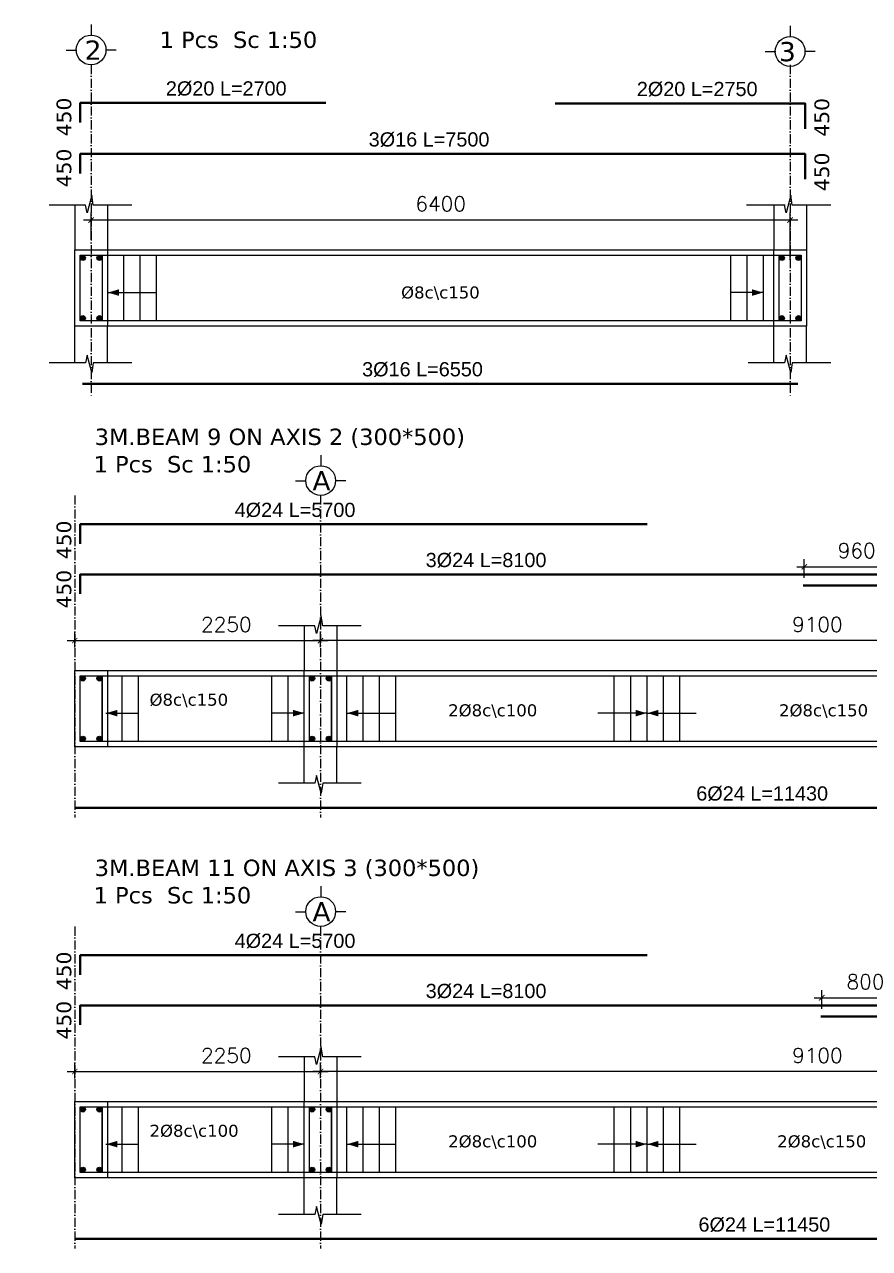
# Model space of a CAD drawing. Header units: inches. Extents: x -26151 to 62940, y -10194 to 246332.
# Drawn here: x 10185 to 10959, y 118024 to 119145 of the extents above; entities that cross this region are included whole.
import ezdxf

# ---------------------------------------------------------------- set-up
doc = ezdxf.new("R2010")
doc.units = ezdxf.units.IN
doc.header["$LTSCALE"] = 0.7
doc.header["$MEASUREMENT"] = 0
doc.linetypes.add('ACAD_ISO10W100', pattern=[18, 12, -3, 0, -3])
doc.layers.get('0').update_dxf_attribs({"lineweight": 13})
doc.layers.get('Defpoints').update_dxf_attribs({"lineweight": 5})
for name, color, linetype, lineweight in [('axis', 254, 'ACAD_ISO10W100', 9), ('BEAM FRAME', 5, 'Continuous', 18), ('COLUMN', 4, 'Continuous', 20), ('elevline', 30, 'Continuous', 20), ('FRAME 070', 5, 'Continuous', 60), ('hatch', 9, 'Continuous', 9), ('renforcment', 141, 'Continuous', 40), ('tex', 3, 'Continuous', 25), ('TEXT', 3, 'Continuous', 25), ('top rein. extension', 50, 'Continuous', 20), ('top renforcment', 7, 'Continuous', 40)]:
    doc.layers.add(name, color=color, linetype=linetype, lineweight=lineweight)
doc.styles.add('100', font='romans.shx', dxfattribs={"height": 13.5})
doc.styles.add('romanc', font='verdana.ttf', dxfattribs={"height": 250})
doc.styles.get("Standard").update_dxf_attribs({"font": 'arial.ttf', "height": 13})
doc.dimstyles.new('100', dxfattribs={"dimtxt": 13.5, "dimasz": 5, "dimexe": 7, "dimexo": 7, "dimgap": 8, "dimtad": 1, "dimdec": 0, "dimlfac": 10, "dimzin": 4, "dimdsep": 46, "dimtxsty": '100', "dimblk": 'ARCHTICK', "dimcen": 0.09, "dimdle": 7, "dimclrd": 1, "dimclre": 8, "dimclrt": 2, "dimadec": 0, "dimazin": 1, "dimtfac": 1, "dimtdec": 0, "dimtix": 1, "dimtofl": 0, "dimtmove": 0, "dimatfit": 3, "dimldrblk": 'ARCHTICK', "dimfxl": 0, "dimtolj": 1, "dimtzin": 0, "dimlwd": -1, "dimlwe": -1, "dimarcsym": 0})
doc.dimstyles.get("Standard").update_dxf_attribs({"dimtxt": 13, "dimasz": 5, "dimexe": 0.18, "dimexo": 0.0625, "dimgap": 6, "dimtad": 1, "dimdec": 0, "dimlfac": 10, "dimzin": 0, "dimdsep": 46, "dimtxsty": 'Standard', "dimblk": 'ARCHTICK', "dimcen": 0.09, "dimse1": 1, "dimse2": 1, "dimclrd": 1, "dimclre": 7, "dimclrt": 3, "dimadec": 0, "dimazin": 0, "dimtfac": 1, "dimtdec": 0, "dimtix": 1, "dimtofl": 0, "dimtmove": 0, "dimatfit": 3, "dimldrblk": 'ARCHTICK', "dimfxl": 0, "dimtolj": 1, "dimtzin": 0, "dimarcsym": 0})

# ---------------------------------------------------------------- blocks, each defined once
blk = doc.blocks.new('_ArchTick')
at = {"color": 0, "linetype": 'ByBlock', "lineweight": 0, "const_width": 0.15}
blk.add_lwpolyline([(-0.5, -0.5), (0.5, 0.5)], dxfattribs=at)
blk = doc.blocks.new('*D978')
at = {"color": 1, "transparency": 16777216}
blk.add_line((10893.1, 118966.1), (10239.1, 118966.1), dxfattribs=at)
at = {"color": 8, "transparency": 16777216}
for p, q in [((10246.1, 118947.9), (10246.1, 118973.1)), ((10886.1, 118929.6), (10886.1, 118973.1))]:
    blk.add_line(p, q, dxfattribs=at)
at = {"layer": 'Defpoints', "color": 0, "transparency": 16777216}
for p in [(10246.1, 118966.1), (10246.1, 118940.9), (10886.1, 118922.6)]:
    blk.add_point(p, dxfattribs=at)
at = {"color": 1, "transparency": 16777216, "xscale": 5, "yscale": 5, "zscale": 5, "rotation": 180}
blk.add_blockref('_ArchTick', (10246.1, 118966.1), dxfattribs=at)
at = {"color": 1, "transparency": 16777216, "xscale": 5, "yscale": 5, "zscale": 5}
blk.add_blockref('_ArchTick', (10886.1, 118966.1), dxfattribs=at)
at = {"color": 2, "transparency": 16777216, "insert": (10566.1, 118980.9), "char_height": 13.5, "attachment_point": 5, "style": '100'}
blk.add_mtext('\\A1;6400', dxfattribs=at)
blk = doc.blocks.new('*D979')
at = {"layer": 'Defpoints', "color": 0, "transparency": 16777216}
for p in [(10238.1, 118816.2, -37318.8), (10238.1, 118816.2), (10893.1, 118816.2, -13870.6)]:
    blk.add_point(p, dxfattribs=at)
at = {"layer": 'TEXT', "color": 3, "transparency": 16777216, "insert": (10549.5, 118829.2), "char_height": 13, "attachment_point": 5}
blk.add_mtext('\\A1;3%%C16 L=6550', dxfattribs=at)
blk = doc.blocks.new('*D980')
at = {"layer": 'Defpoints', "color": 0, "transparency": 16777216}
for p in [(10192.7, 119026.7, -440.4), (10942.7, 119026.7, 46.4), (10942.7, 119026.7)]:
    blk.add_point(p, dxfattribs=at)
at = {"layer": 'TEXT', "color": 3, "transparency": 16777216, "insert": (10555.5, 119039.7), "char_height": 13, "attachment_point": 5}
blk.add_mtext('\\A1;3%%C16 L=7500', dxfattribs=at)
blk = doc.blocks.new('*D981')
at = {"layer": 'Defpoints', "color": 0, "transparency": 16777216}
for p in [(10671.1, 119072.9, 136.2), (10946.1, 119072.9, 46.4), (10946.1, 119072.9)]:
    blk.add_point(p, dxfattribs=at)
at = {"layer": 'TEXT', "color": 3, "transparency": 16777216, "insert": (10801, 119085.9), "char_height": 13, "attachment_point": 5}
blk.add_mtext('\\A1;2%%C20 L=2750', dxfattribs=at)
blk = doc.blocks.new('*D982')
at = {"layer": 'Defpoints', "color": 0, "transparency": 16777216}
for p in [(10191.1, 119073.4, -440.4), (10461.1, 119073.4, -290.9), (10461.1, 119073.4)]:
    blk.add_point(p, dxfattribs=at)
at = {"layer": 'TEXT', "color": 3, "transparency": 16777216, "insert": (10369.8, 119086.4), "char_height": 13, "attachment_point": 5}
blk.add_mtext('\\A1;2%%C20 L=2700', dxfattribs=at)
blk = doc.blocks.new('*D988')
at = {"layer": 'Defpoints', "color": 0, "transparency": 16777216}
for p in [(10898.1, 118631.5, -167.8), (11987.4, 118631.5, -218.4), (11987.4, 118631.5)]:
    blk.add_point(p, dxfattribs=at)
at = {"layer": 'TEXT', "color": 3, "transparency": 16777216, "insert": (11600.8, 118644.5), "char_height": 13, "attachment_point": 5}
blk.add_mtext('\\A1;3%%C24 L=10893', dxfattribs=at)
blk = doc.blocks.new('*D989')
at = {"color": 8, "transparency": 16777216}
for p, q in [((10456.1, 118574.9), (10456.1, 118587.9)), ((11366.1, 118574.4), (11366.1, 118587.9))]:
    blk.add_line(p, q, dxfattribs=at)
at = {"color": 1, "transparency": 16777216}
blk.add_line((11373.1, 118580.9), (10449.1, 118580.9), dxfattribs=at)
at = {"layer": 'Defpoints', "color": 0, "transparency": 16777216}
for p in [(10456.1, 118580.9), (10456.1, 118567.9), (11366.1, 118567.4)]:
    blk.add_point(p, dxfattribs=at)
at = {"color": 1, "transparency": 16777216, "xscale": 5, "yscale": 5, "zscale": 5, "rotation": 180}
blk.add_blockref('_ArchTick', (10456.1, 118580.9), dxfattribs=at)
at = {"color": 1, "transparency": 16777216, "xscale": 5, "yscale": 5, "zscale": 5}
blk.add_blockref('_ArchTick', (11366.1, 118580.9), dxfattribs=at)
at = {"color": 2, "transparency": 16777216, "insert": (10911.1, 118595.7), "char_height": 13.5, "attachment_point": 5, "style": '100'}
blk.add_mtext('\\A1;9100', dxfattribs=at)
blk = doc.blocks.new('*D990')
at = {"layer": 'Defpoints', "color": 0, "transparency": 16777216}
for p in [(10185.1, 118641.5, -218.5), (10995.1, 118641.5, -157.8), (10995.1, 118641.5)]:
    blk.add_point(p, dxfattribs=at)
at = {"layer": 'TEXT', "color": 3, "transparency": 16777216, "insert": (10607.7, 118654.5), "char_height": 13, "attachment_point": 5}
blk.add_mtext('\\A1;3%%C24 L=8100', dxfattribs=at)
blk = doc.blocks.new('*D1024')
at = {"color": 8, "transparency": 16777216}
for p, q in [((10899.1, 118638.5), (10899.1, 118655.5)), ((10995.1, 118648.5), (10995.1, 118655.5))]:
    blk.add_line(p, q, dxfattribs=at)
at = {"color": 1, "transparency": 16777216}
blk.add_line((10892.1, 118648.5), (11002.1, 118648.5), dxfattribs=at)
at = {"layer": 'Defpoints', "color": 0, "transparency": 16777216}
for p in [(10995.1, 118648.5), (10995.1, 118641.5), (10899.1, 118631.5)]:
    blk.add_point(p, dxfattribs=at)
at = {"color": 1, "transparency": 16777216, "xscale": 5, "yscale": 5, "zscale": 5, "rotation": 180}
blk.add_blockref('_ArchTick', (10899.1, 118648.5), dxfattribs=at)
at = {"color": 1, "transparency": 16777216, "xscale": 5, "yscale": 5, "zscale": 5}
blk.add_blockref('_ArchTick', (10995.1, 118648.5), dxfattribs=at)
at = {"color": 2, "transparency": 16777216, "insert": (10947.1, 118663.3), "char_height": 13.5, "attachment_point": 5, "style": '100'}
blk.add_mtext('\\A1;960', dxfattribs=at)
blk = doc.blocks.new('*D993')
at = {"color": 8, "transparency": 16777216}
for p, q in [((10231.1, 118574.6), (10231.1, 118587.9)), ((10456.1, 118574.8), (10456.1, 118587.9))]:
    blk.add_line(p, q, dxfattribs=at)
at = {"color": 1, "transparency": 16777216}
blk.add_line((10224.1, 118580.9), (10463.1, 118580.9), dxfattribs=at)
at = {"layer": 'Defpoints', "color": 0, "transparency": 16777216}
for p in [(10456.1, 118580.9), (10231.1, 118567.6), (10456.1, 118567.8)]:
    blk.add_point(p, dxfattribs=at)
at = {"color": 1, "transparency": 16777216, "xscale": 5, "yscale": 5, "zscale": 5, "rotation": 180}
blk.add_blockref('_ArchTick', (10231.1, 118580.9), dxfattribs=at)
at = {"color": 1, "transparency": 16777216, "xscale": 5, "yscale": 5, "zscale": 5}
blk.add_blockref('_ArchTick', (10456.1, 118580.9), dxfattribs=at)
at = {"color": 2, "transparency": 16777216, "insert": (10369.9, 118595.7), "char_height": 13.5, "attachment_point": 5, "style": '100'}
blk.add_mtext('\\A1;2250', dxfattribs=at)
blk = doc.blocks.new('*D994')
at = {"layer": 'Defpoints', "color": 0, "transparency": 16777216}
for p in [(10231.1, 118427.7, -37100.9), (10231.1, 118427.7), (11374.1, 118427.7, -13652.7)]:
    blk.add_point(p, dxfattribs=at)
at = {"layer": 'TEXT', "color": 3, "transparency": 16777216, "insert": (10860.5, 118440.7), "char_height": 13, "attachment_point": 5}
blk.add_mtext('\\A1;6%%C24 L=11430', dxfattribs=at)
blk = doc.blocks.new('*D1001')
at = {"layer": 'Defpoints', "color": 0, "transparency": 16777216}
for p in [(10185.1, 118687.4, -218.5), (10755.1, 118687.4, -157.8), (10755.1, 118687.4)]:
    blk.add_point(p, dxfattribs=at)
at = {"layer": 'TEXT', "color": 3, "transparency": 16777216, "insert": (10432.8, 118700.4), "char_height": 13, "attachment_point": 5}
blk.add_mtext('\\A1;4%%C24 L=5700', dxfattribs=at)
blk = doc.blocks.new('*D1005')
at = {"layer": 'Defpoints', "color": 0, "transparency": 16777216}
for p in [(10914.1, 118236.8, -167.8), (11814.1, 118236.8, -221.1), (11814.1, 118236.8)]:
    blk.add_point(p, dxfattribs=at)
at = {"layer": 'TEXT', "color": 3, "transparency": 16777216, "insert": (11303.4, 118249.8), "char_height": 13, "attachment_point": 5}
blk.add_mtext('\\A1;3%%C24 L=9000', dxfattribs=at)
blk = doc.blocks.new('*D1006')
at = {"color": 8, "transparency": 16777216}
for p, q in [((10456.1, 118180.2), (10456.1, 118193.2)), ((11366.1, 118179.6), (11366.1, 118193.2))]:
    blk.add_line(p, q, dxfattribs=at)
at = {"color": 1, "transparency": 16777216}
blk.add_line((11373.1, 118186.2), (10449.1, 118186.2), dxfattribs=at)
at = {"layer": 'Defpoints', "color": 0, "transparency": 16777216}
for p in [(10456.1, 118186.2), (10456.1, 118173.2), (11366.1, 118172.6)]:
    blk.add_point(p, dxfattribs=at)
at = {"color": 1, "transparency": 16777216, "xscale": 5, "yscale": 5, "zscale": 5, "rotation": 180}
blk.add_blockref('_ArchTick', (10456.1, 118186.2), dxfattribs=at)
at = {"color": 1, "transparency": 16777216, "xscale": 5, "yscale": 5, "zscale": 5}
blk.add_blockref('_ArchTick', (11366.1, 118186.2), dxfattribs=at)
at = {"color": 2, "transparency": 16777216, "insert": (10911.1, 118200.9), "char_height": 13.5, "attachment_point": 5, "style": '100'}
blk.add_mtext('\\A1;9100', dxfattribs=at)
blk = doc.blocks.new('*D1007')
at = {"layer": 'Defpoints', "color": 0, "transparency": 16777216}
for p in [(10185.1, 118246.8, -218.5), (10995.1, 118246.8, -157.8), (10995.1, 118246.8)]:
    blk.add_point(p, dxfattribs=at)
at = {"layer": 'TEXT', "color": 3, "transparency": 16777216, "insert": (10607.7, 118259.8), "char_height": 13, "attachment_point": 5}
blk.add_mtext('\\A1;3%%C24 L=8100', dxfattribs=at)
blk = doc.blocks.new('*D1026')
at = {"color": 8, "transparency": 16777216}
for p, q in [((10915.1, 118243.8), (10915.1, 118260.8)), ((10995.1, 118253.8), (10995.1, 118260.8))]:
    blk.add_line(p, q, dxfattribs=at)
at = {"color": 1, "transparency": 16777216}
blk.add_line((10908.1, 118253.8), (11002.1, 118253.8), dxfattribs=at)
at = {"layer": 'Defpoints', "color": 0, "transparency": 16777216}
for p in [(10995.1, 118253.8), (10995.1, 118246.8), (10915.1, 118236.8)]:
    blk.add_point(p, dxfattribs=at)
at = {"color": 1, "transparency": 16777216, "xscale": 5, "yscale": 5, "zscale": 5, "rotation": 180}
blk.add_blockref('_ArchTick', (10915.1, 118253.8), dxfattribs=at)
at = {"color": 1, "transparency": 16777216, "xscale": 5, "yscale": 5, "zscale": 5}
blk.add_blockref('_ArchTick', (10995.1, 118253.8), dxfattribs=at)
at = {"color": 2, "transparency": 16777216, "insert": (10955.1, 118268.5), "char_height": 13.5, "attachment_point": 5, "style": '100'}
blk.add_mtext('\\A1;800', dxfattribs=at)
blk = doc.blocks.new('*D1010')
at = {"color": 8, "transparency": 16777216}
for p, q in [((10231.1, 118179.9), (10231.1, 118193.2)), ((10456.1, 118180.1), (10456.1, 118193.2))]:
    blk.add_line(p, q, dxfattribs=at)
at = {"color": 1, "transparency": 16777216}
blk.add_line((10224.1, 118186.2), (10463.1, 118186.2), dxfattribs=at)
at = {"layer": 'Defpoints', "color": 0, "transparency": 16777216}
for p in [(10456.1, 118186.2), (10231.1, 118172.9), (10456.1, 118173.1)]:
    blk.add_point(p, dxfattribs=at)
at = {"color": 1, "transparency": 16777216, "xscale": 5, "yscale": 5, "zscale": 5, "rotation": 180}
blk.add_blockref('_ArchTick', (10231.1, 118186.2), dxfattribs=at)
at = {"color": 1, "transparency": 16777216, "xscale": 5, "yscale": 5, "zscale": 5}
blk.add_blockref('_ArchTick', (10456.1, 118186.2), dxfattribs=at)
at = {"color": 2, "transparency": 16777216, "insert": (10369.9, 118200.9), "char_height": 13.5, "attachment_point": 5, "style": '100'}
blk.add_mtext('\\A1;2250', dxfattribs=at)
blk = doc.blocks.new('*D1011')
at = {"layer": 'Defpoints', "color": 0, "transparency": 16777216}
for p in [(10231.1, 118032.9, -37100.9), (10231.1, 118032.9), (11376.1, 118032.9, -13652.7)]:
    blk.add_point(p, dxfattribs=at)
at = {"layer": 'TEXT', "color": 3, "transparency": 16777216, "insert": (10862.5, 118045.9), "char_height": 13, "attachment_point": 5}
blk.add_mtext('\\A1;6%%C24 L=11450', dxfattribs=at)
blk = doc.blocks.new('*D1017')
at = {"layer": 'Defpoints', "color": 0, "transparency": 16777216}
for p in [(10185.1, 118292.7, -218.5), (10755.1, 118292.7, -157.8), (10755.1, 118292.7)]:
    blk.add_point(p, dxfattribs=at)
at = {"layer": 'TEXT', "color": 3, "transparency": 16777216, "insert": (10432.8, 118305.7), "char_height": 13, "attachment_point": 5}
blk.add_mtext('\\A1;4%%C24 L=5700', dxfattribs=at)

msp = doc.modelspace()

# ---------------------------------------------------------------- hatches: boundary and pattern name
at = {"layer": 'elevline'}
for points in [[(10240.84, 118931.45, 1), (10236.08, 118931.45, 1)], [(10251.32, 118931.45, -1), (10256.08, 118931.45, -1)], [(10880.84, 118931.45, 1), (10876.08, 118931.45, 1)], [(10891.32, 118931.45, -1), (10896.08, 118931.45, -1)], [(10240.84, 118876.21, -1), (10236.08, 118876.21, -1)], [(10251.32, 118876.21, 1), (10256.08, 118876.21, 1)], [(10880.84, 118876.21, -1), (10876.08, 118876.21, -1)], [(10891.32, 118876.21, 1), (10896.08, 118876.21, 1)], [(10240.84, 118546.27, 1), (10236.08, 118546.27, 1)], [(10251.32, 118546.27, -1), (10256.08, 118546.27, -1)], [(10450.83, 118546.27, 1), (10446.08, 118546.27, 1)], [(10461.32, 118546.27, -1), (10466.08, 118546.27, -1)], [(10240.84, 118491.02, -1), (10236.08, 118491.02, -1)], [(10251.32, 118491.02, 1), (10256.08, 118491.02, 1)], [(10450.83, 118491.02, -1), (10446.08, 118491.02, -1)], [(10461.32, 118491.02, 1), (10466.08, 118491.02, 1)], [(10240.84, 118151.51, 1), (10236.08, 118151.51, 1)], [(10251.32, 118151.51, -1), (10256.08, 118151.51, -1)], [(10450.83, 118151.51, 1), (10446.08, 118151.51, 1)], [(10461.32, 118151.51, -1), (10466.08, 118151.51, -1)], [(10240.84, 118096.27, -1), (10236.08, 118096.27, -1)], [(10251.32, 118096.27, 1), (10256.08, 118096.27, 1)], [(10450.83, 118096.27, -1), (10446.08, 118096.27, -1)], [(10461.32, 118096.27, 1), (10466.08, 118096.27, 1)]]:
    msp.add_hatch(color=256, dxfattribs=at).paths.add_polyline_path(points)

# ---------------------------------------------------------------- linework, layer by layer
at = {"layer": 'axis'}
for p, q in [((10246.08, 119108.23, 217.91), (10246.08, 118804.09, 217.91)), ((10886.08, 119108.23, 217.91), (10886.08, 118804.09, 217.91)), ((10231.08, 118713.84, 217.91), (10231.08, 118418.91, 217.91)), ((10456.08, 118713.84, 217.91), (10456.08, 118418.91, 217.91)), ((10231.08, 118319.08, 217.91), (10231.08, 118024.15, 217.91)), ((10456.08, 118319.08, 217.91), (10456.08, 118024.15, 217.91))]:
    msp.add_line(p, q, dxfattribs=at)
at = {"layer": 'BEAM FRAME', "elevation": 435.81}
for points in [[(10901.08, 118868.83), (10231.08, 118868.83), (10231.08, 118938.83), (10901.08, 118938.83)], [(11942.37, 118483.65), (10231.08, 118483.65), (10231.08, 118553.65), (11942.37, 118553.65)], [(13181.08, 118088.89), (10231.08, 118088.89), (10231.08, 118158.89), (13181.08, 118158.89)]]:
    msp.add_lwpolyline(points, close=True, dxfattribs=at)
at = {"layer": 'COLUMN', "lineweight": 20}
for p, q in [((10231.08, 118979.76, 435.81), (10231.08, 118938.83, 435.81)), ((10261.08, 118979.76, 435.81), (10261.08, 118938.83, 435.81)), ((10871.08, 118979.76, 435.81), (10871.08, 118938.83, 435.81)), ((10901.08, 118979.76, 435.81), (10901.08, 118938.83, 435.81)), ((10231.08, 118835.4, 435.81), (10231.08, 118868.83, 435.81)), ((10261.08, 118835.4, 435.81), (10261.08, 118868.83, 435.81)), ((10871.08, 118835.4, 435.81), (10871.08, 118868.83, 435.81)), ((10901.08, 118835.4, 435.81), (10901.08, 118868.83, 435.81)), ((10441.08, 118594.57, 435.81), (10441.08, 118553.65, 435.81)), ((10471.08, 118594.57, 435.81), (10471.08, 118553.65, 435.81)), ((10441.08, 118450.22, 435.81), (10441.08, 118483.65, 435.81)), ((10471.08, 118450.22, 435.81), (10471.08, 118483.65, 435.81)), ((10441.08, 118199.82, 435.81), (10441.08, 118158.89, 435.81)), ((10471.08, 118199.82, 435.81), (10471.08, 118158.89, 435.81)), ((10441.08, 118055.46, 435.81), (10441.08, 118088.89, 435.81)), ((10471.08, 118055.46, 435.81), (10471.08, 118088.89, 435.81))]:
    msp.add_line(p, q, dxfattribs=at)
at = {"layer": 'elevline'}
for p, q in [((10276.08, 118873.83, 217.91), (10276.08, 118933.83, 217.91)), ((10291.08, 118873.83, 217.91), (10291.08, 118933.83, 217.91)), ((10306.08, 118873.83, 217.91), (10306.08, 118933.83, 217.91)), ((10831.81, 118873.83, 217.91), (10831.81, 118933.83, 217.91)), ((10846.81, 118873.83, 217.91), (10846.81, 118933.83, 217.91)), ((10861.77, 118873.83, 217.91), (10861.77, 118933.83, 217.91)), ((10256.12, 118488.65, 217.91), (10256.12, 118548.65, 217.91)), ((10274.58, 118488.65, 217.91), (10274.58, 118548.65, 217.91)), ((10289.58, 118488.65, 217.91), (10289.58, 118548.65, 217.91)), ((10411.58, 118488.65, 217.91), (10411.58, 118548.65, 217.91)), ((10426.58, 118488.65, 217.91), (10426.58, 118548.65, 217.91)), ((10466.12, 118488.65, 217.91), (10466.12, 118548.65, 217.91)), ((10480.19, 118488.65, 217.91), (10480.19, 118548.65, 217.91)), ((10495.15, 118488.65, 217.91), (10495.15, 118548.65, 217.91)), ((10510.15, 118488.65, 217.91), (10510.15, 118548.65, 217.91)), ((10525.15, 118488.65, 217.91), (10525.15, 118548.65, 217.91)), ((10725.12, 118488.65, 217.91), (10725.12, 118548.65, 217.91)), ((10740.12, 118488.65, 217.91), (10740.12, 118548.65, 217.91)), ((10755.08, 118488.65, 217.91), (10755.08, 118548.65, 217.91)), ((10770.04, 118488.65, 217.91), (10770.04, 118548.65, 217.91)), ((10785.04, 118488.65, 217.91), (10785.04, 118548.65, 217.91)), ((10256.12, 118093.89, 217.91), (10256.12, 118153.89, 217.91)), ((10274.58, 118093.89, 217.91), (10274.58, 118153.89, 217.91)), ((10289.58, 118093.89, 217.91), (10289.58, 118153.89, 217.91)), ((10411.58, 118093.89, 217.91), (10411.58, 118153.89, 217.91)), ((10426.58, 118093.89, 217.91), (10426.58, 118153.89, 217.91)), ((10466.12, 118093.89, 217.91), (10466.12, 118153.89, 217.91)), ((10480.19, 118093.89, 217.91), (10480.19, 118153.89, 217.91)), ((10495.15, 118093.89, 217.91), (10495.15, 118153.89, 217.91)), ((10510.15, 118093.89, 217.91), (10510.15, 118153.89, 217.91)), ((10525.15, 118093.89, 217.91), (10525.15, 118153.89, 217.91)), ((10725.12, 118093.89, 217.91), (10725.12, 118153.89, 217.91)), ((10740.12, 118093.89, 217.91), (10740.12, 118153.89, 217.91)), ((10755.08, 118093.89, 217.91), (10755.08, 118153.89, 217.91)), ((10770.04, 118093.89, 217.91), (10770.04, 118153.89, 217.91)), ((10785.04, 118093.89, 217.91), (10785.04, 118153.89, 217.91))]:
    msp.add_line(p, q, dxfattribs=at)
for centre in [(10238.46, 118931.45, 217.91), (10253.7, 118931.45, 217.91), (10878.46, 118931.45, 217.91), (10893.7, 118931.45, 217.91), (10238.46, 118876.21, 217.91), (10253.7, 118876.21, 217.91), (10878.46, 118876.21, 217.91), (10893.7, 118876.21, 217.91), (10238.46, 118546.27, 217.91), (10253.7, 118546.27, 217.91), (10448.45, 118546.27, 217.91), (10463.7, 118546.27, 217.91), (10238.46, 118491.02, 217.91), (10253.7, 118491.02, 217.91), (10448.45, 118491.02, 217.91), (10463.7, 118491.02, 217.91), (10238.46, 118151.51, 217.91), (10253.7, 118151.51, 217.91), (10448.45, 118151.51, 217.91), (10463.7, 118151.51, 217.91), (10238.46, 118096.27, 217.91), (10253.7, 118096.27, 217.91), (10448.45, 118096.27, 217.91), (10463.7, 118096.27, 217.91)]:
    msp.add_circle(centre, 2.38, dxfattribs=at)
at = {"layer": 'FRAME 070', "lineweight": 20}
for p, q in [((10246.76, 118988.76, 435.81), (10242.58, 118972.68, 435.81)), ((10248.11, 118979.76, 435.81), (10246.76, 118988.76, 435.81)), ((10886.76, 118988.76, 435.81), (10882.58, 118972.68, 435.81)), ((10888.11, 118979.76, 435.81), (10886.76, 118988.76, 435.81)), ((10241.07, 118979.76, 435.81), (10207.68, 118979.76, 435.81)), ((10242.58, 118972.68, 435.81), (10241.07, 118979.76, 435.81)), ((10283.47, 118979.76, 435.81), (10248.11, 118979.76, 435.81)), ((10881.55, 118979.76, 435.81), (10846.19, 118979.76, 435.81)), ((10882.58, 118972.68, 435.81), (10881.07, 118979.76, 435.81)), ((10923.47, 118979.76, 435.81), (10888.11, 118979.76, 435.81)), ((10241.07, 118835.4, 435.81), (10207.68, 118835.4, 435.81)), ((10242.58, 118842.48, 435.81), (10241.07, 118835.4, 435.81)), ((10246.76, 118826.4, 435.81), (10242.58, 118842.48, 435.81)), ((10248.11, 118835.4, 435.81), (10246.76, 118826.4, 435.81)), ((10283.47, 118835.4, 435.81), (10248.11, 118835.4, 435.81)), ((10881.07, 118835.4, 435.81), (10847.68, 118835.4, 435.81)), ((10882.58, 118842.48, 435.81), (10881.07, 118835.4, 435.81)), ((10886.76, 118826.4, 435.81), (10882.58, 118842.48, 435.81)), ((10888.11, 118835.4, 435.81), (10886.76, 118826.4, 435.81)), ((10923.47, 118835.4, 435.81), (10888.11, 118835.4, 435.81)), ((10456.76, 118603.57, 435.81), (10452.58, 118587.5, 435.81)), ((10458.11, 118594.57, 435.81), (10456.76, 118603.57, 435.81)), ((10451.07, 118594.57, 435.81), (10417.68, 118594.57, 435.81)), ((10452.58, 118587.5, 435.81), (10451.07, 118594.57, 435.81)), ((10493.47, 118594.57, 435.81), (10458.11, 118594.57, 435.81)), ((10452.58, 118457.29, 435.81), (10451.07, 118450.22, 435.81)), ((10456.76, 118441.22, 435.81), (10452.58, 118457.29, 435.81)), ((10451.07, 118450.22, 435.81), (10417.68, 118450.22, 435.81)), ((10458.11, 118450.22, 435.81), (10456.76, 118441.22, 435.81)), ((10493.47, 118450.22, 435.81), (10458.11, 118450.22, 435.81)), ((10456.76, 118208.82, 435.81), (10452.58, 118192.74, 435.81)), ((10458.11, 118199.82, 435.81), (10456.76, 118208.82, 435.81)), ((10451.07, 118199.82, 435.81), (10417.68, 118199.82, 435.81)), ((10452.58, 118192.74, 435.81), (10451.07, 118199.82, 435.81)), ((10493.47, 118199.82, 435.81), (10458.11, 118199.82, 435.81)), ((10452.58, 118062.54, 435.81), (10451.07, 118055.46, 435.81)), ((10456.76, 118046.46, 435.81), (10452.58, 118062.54, 435.81)), ((10451.07, 118055.46, 435.81), (10417.68, 118055.46, 435.81)), ((10458.11, 118055.46, 435.81), (10456.76, 118046.46, 435.81)), ((10493.47, 118055.46, 435.81), (10458.11, 118055.46, 435.81))]:
    msp.add_line(p, q, dxfattribs=at)
at = {"layer": 'FRAME 070', "lineweight": 15, "elevation": 217.91}
for points in [[(10261.08, 118868.83), (10231.08, 118868.83), (10231.08, 118938.83), (10261.08, 118938.83)], [(10901.08, 118868.83), (10871.08, 118868.83), (10871.08, 118938.83), (10901.08, 118938.83)], [(10261.08, 118483.65), (10231.08, 118483.65), (10231.08, 118553.65), (10261.08, 118553.65)], [(10471.08, 118483.65), (10441.08, 118483.65), (10441.08, 118553.65), (10471.08, 118553.65)], [(10261.08, 118088.89), (10231.08, 118088.89), (10231.08, 118158.89), (10261.08, 118158.89)], [(10471.08, 118088.89), (10441.08, 118088.89), (10441.08, 118158.89), (10471.08, 118158.89)]]:
    msp.add_lwpolyline(points, close=True, dxfattribs=at)
at = {"layer": 'hatch'}
for p, q in [((10246.08, 119145.2, 217.91), (10246.08, 119135.47, 217.91)), ((10886.08, 119143.84, 217.91), (10886.08, 119134.11, 217.91)), ((10223.15, 119121.72, 217.91), (10232.89, 119121.72, 217.91)), ((10269, 119121.72, 217.91), (10259.27, 119121.72, 217.91)), ((10863.15, 119120.36, 217.91), (10872.89, 119120.36, 217.91)), ((10909, 119120.36, 217.91), (10899.27, 119120.36, 217.91)), ((10456.28, 118750.81, 217.91), (10456.28, 118741.08, 217.91)), ((10433.35, 118727.33, 217.91), (10443.09, 118727.33, 217.91)), ((10479.2, 118727.33, 217.91), (10469.46, 118727.33, 217.91)), ((10456.28, 118356.05, 217.91), (10456.28, 118346.32, 217.91)), ((10433.35, 118332.58, 217.91), (10443.09, 118332.58, 217.91)), ((10479.2, 118332.58, 217.91), (10469.46, 118332.58, 217.91))]:
    msp.add_line(p, q, dxfattribs=at)
for centre in [(10246.08, 119121.85, 217.91), (10886.08, 119120.49, 217.91), (10456.28, 118727.46, 217.91), (10456.28, 118332.7, 217.91)]:
    msp.add_circle(centre, 13.62, dxfattribs=at)
at = {"layer": 'renforcment', "lineweight": -2, "elevation": 435.81}
for points in [[(10896.08, 118873.83), (10236.08, 118873.83), (10236.08, 118933.83), (10896.08, 118933.83)], [(11937.37, 118488.65), (10236.08, 118488.65), (10236.08, 118548.65), (11937.37, 118548.65)], [(13176.08, 118093.89), (10236.08, 118093.89), (10236.08, 118153.89), (13176.08, 118153.89)]]:
    msp.add_lwpolyline(points, close=True, dxfattribs=at)
at = {"layer": 'top rein. extension'}
for p, q in [((10261.12, 118899.67, 217.91), (10306.08, 118899.67, 217.91)), ((10861.77, 118899.67, 217.91), (10831.81, 118899.67, 217.91)), ((10259.62, 118514.48, 217.91), (10289.58, 118514.48, 217.91)), ((10441.54, 118514.48, 217.91), (10411.58, 118514.48, 217.91)), ((10480.19, 118514.48, 217.91), (10525.15, 118514.48, 217.91)), ((10755.08, 118514.48, 217.91), (10710.12, 118514.48, 217.91)), ((10755.08, 118514.48, 217.91), (10800.04, 118514.48, 217.91)), ((10259.62, 118119.73, 217.91), (10289.58, 118119.73, 217.91)), ((10441.54, 118119.73, 217.91), (10411.58, 118119.73, 217.91)), ((10480.19, 118119.73, 217.91), (10525.15, 118119.73, 217.91)), ((10755.08, 118119.73, 217.91), (10710.12, 118119.73, 217.91)), ((10755.08, 118119.73, 217.91), (10800.04, 118119.73, 217.91))]:
    msp.add_line(p, q, dxfattribs=at)
for points in [[(10271.59, 118902.67, 217.91), (10261.47, 118899.67, 217.91), (10271.59, 118896.67, 217.91)], [(10851.29, 118902.67, 217.91), (10861.42, 118899.67, 217.91), (10851.29, 118896.67, 217.91)], [(10270.09, 118517.48, 217.91), (10259.97, 118514.48, 217.91), (10270.09, 118511.48, 217.91)], [(10431.07, 118517.48, 217.91), (10441.19, 118514.48, 217.91), (10431.07, 118511.48, 217.91)], [(10490.66, 118517.48, 217.91), (10480.54, 118514.48, 217.91), (10490.66, 118511.48, 217.91)], [(10744.6, 118517.48, 217.91), (10754.73, 118514.48, 217.91), (10744.6, 118511.48, 217.91)], [(10765.55, 118517.48, 217.91), (10755.42, 118514.48, 217.91), (10765.55, 118511.48, 217.91)], [(10270.09, 118122.73, 217.91), (10259.97, 118119.73, 217.91), (10270.09, 118116.73, 217.91)], [(10431.07, 118122.73, 217.91), (10441.19, 118119.73, 217.91), (10431.07, 118116.73, 217.91)], [(10490.66, 118122.73, 217.91), (10480.54, 118119.73, 217.91), (10490.66, 118116.73, 217.91)], [(10744.6, 118122.73, 217.91), (10754.73, 118119.73, 217.91), (10744.6, 118116.73, 217.91)], [(10765.55, 118122.73, 217.91), (10755.42, 118119.73, 217.91), (10765.55, 118116.73, 217.91)]]:
    msp.add_solid(points, dxfattribs=at)
at = {"layer": 'top renforcment'}
for p, q in [((10238.08, 118816.18), (10893.08, 118816.18)), ((10231.08, 118427.65, 217.91), (11374.08, 118427.65, 217.91)), ((10231.08, 118032.9, 217.91), (11376.08, 118032.9, 217.91))]:
    msp.add_line(p, q, dxfattribs=at)
at = {"layer": 'top renforcment', "elevation": 217.91}
for points in [[(10461.08, 119073.44), (10236.08, 119073.44), (10236.08, 119055.55)], [(10899.78, 119049.65), (10899.78, 119072.93), (10671.08, 119072.93)], [(10899.78, 119003.43), (10899.78, 119026.71), (10236.08, 119026.71), (10236.08, 119008.82)], [(10755.08, 118687.44), (10236.08, 118687.44), (10236.08, 118669.55)], [(10995.1, 118641.52), (10236.08, 118641.52), (10236.08, 118623.63)], [(11937.37, 118611.25), (11937.37, 118631.52), (10898.1, 118631.52)], [(10755.08, 118292.68), (10236.08, 118292.68), (10236.08, 118274.79)], [(10995.1, 118246.76), (10236.08, 118246.76), (10236.08, 118228.87)], [(11814.12, 118236.76), (10914.1, 118236.76)]]:
    msp.add_lwpolyline(points, dxfattribs=at)
at = {"layer": 'top renforcment', "lineweight": 15, "elevation": 217.91}
for points in [[(10256.08, 118873.83), (10236.08, 118873.83), (10236.08, 118933.83), (10256.08, 118933.83)], [(10896.08, 118873.83), (10876.08, 118873.83), (10876.08, 118933.83), (10896.08, 118933.83)], [(10256.08, 118488.65), (10236.08, 118488.65), (10236.08, 118548.65), (10256.08, 118548.65)], [(10466.08, 118488.65), (10446.08, 118488.65), (10446.08, 118548.65), (10466.08, 118548.65)], [(10256.08, 118093.89), (10236.08, 118093.89), (10236.08, 118153.89), (10256.08, 118153.89)], [(10466.08, 118093.89), (10446.08, 118093.89), (10446.08, 118153.89), (10466.08, 118153.89)]]:
    msp.add_lwpolyline(points, close=True, dxfattribs=at)

# ---------------------------------------------------------------- texts
at = {"layer": 'tex', "style": 'romanc'}
for s, p in [('%%C8c\\c150', (10529.92, 118894.3, -33218.28)), ('%%C8c\\c150', (10299.58, 118521.3, -33218.28)), ('2%%C8c\\c100', (10573.03, 118511.58, -33218.28)), ('2%%C8c\\c150', (10875.94, 118511.58, -33218.28)), ('2%%C8c\\c100', (10299.58, 118126.54, -33218.28)), ('2%%C8c\\c100', (10573.03, 118116.82, -33218.28)), ('2%%C8c\\c150', (10874.25, 118116.82, -33218.28))]:
    msp.add_text(s, height=11, dxfattribs=at).set_placement(p)
at = {"layer": 'TEXT', "style": 'romanc'}
for s, height, p in [('1 Pcs  Sc 1:50 ', 15, (10308.83, 119123.75, 217.91)), ('2', 17.6, (10240.24, 119112.93, 217.91)), ('3', 17.6, (10875.9, 119111.56, 217.91)), ('3M.BEAM 9 ON AXIS 2 (300*500)', 15, (10249.4, 118760.07, 217.91)), ('1 Pcs  Sc 1:50 ', 15, (10248.39, 118734.97, 217.91)), ('A', 17.6, (10448.75, 118718.53, 217.91)), ('3M.BEAM 11 ON AXIS 3 (300*500)', 15, (10249.4, 118365.31, 217.91)), ('1 Pcs  Sc 1:50 ', 15, (10248.39, 118340.22, 217.91)), ('A', 17.6, (10448.75, 118323.78, 217.91))]:
    msp.add_text(s, height=height, dxfattribs=at).set_placement(p)
for p in [(10227.9, 119042.84, -73175.05), (10921.86, 119042.48, -72739.24), (10227.9, 118996.11, -73175.05), (10921.86, 118992.55, -72739.24), (10227.9, 118655.49, -72957.14), (10227.9, 118610.34, -72957.14), (10227.9, 118260.74, -72957.14), (10227.9, 118215.59, -72957.14)]:
    msp.add_text('450', height=13.5, rotation=90, dxfattribs=at).set_placement(p)

# ---------------------------------------------------------------- dimensions: what is measured, and where the dimension line sits
for base, p1, p2, picture, middle in [((10246.08, 118966.13, 217.91), (10886.08, 118922.57, 217.91), (10246.08, 118940.93, 217.91), '*D978', (10566.08, 118966.13, 217.91)), ((10456.08, 118580.94, 217.91), (11366.08, 118567.35, 217.91), (10456.08, 118567.95, 217.91), '*D989', (10911.08, 118580.94, 217.91)), ((10456.08, 118186.19, 217.91), (11366.08, 118172.6, 217.91), (10456.08, 118173.19, 217.91), '*D1006', (10911.08, 118186.19, 217.91))]:
    dim = msp.add_linear_dim(base=base, p1=p1, p2=p2, angle=180, dimstyle='100')
    dim.commit()
    dim.dimension.update_dxf_attribs({"geometry": picture, "text_midpoint": middle, "dimtype": 160})
for base, p1, p2, picture, middle in [((10995.1, 118648.52, 217.91), (10899.1, 118631.52, 217.91), (10995.1, 118641.52, 217.91), '*D1024', (10947.1, 118663.27, 217.91)), ((10995.1, 118253.76, 217.91), (10915.1, 118236.76, 217.91), (10995.1, 118246.76, 217.91), '*D1026', (10955.1, 118268.51, 217.91))]:
    dim = msp.add_linear_dim(base=base, p1=p1, p2=p2, angle=180, dimstyle='100')
    dim.commit()
    dim.dimension.update_dxf_attribs({"geometry": picture, "text_midpoint": middle})
for base, p1, p2, picture, middle in [((10456.08, 118580.94, 217.91), (10231.08, 118567.62, 217.91), (10456.08, 118567.83, 217.91), '*D993', (10369.88, 118580.94, 217.91)), ((10456.08, 118186.19, 217.91), (10231.08, 118172.87, 217.91), (10456.08, 118173.08, 217.91), '*D1010', (10369.88, 118186.19, 217.91))]:
    dim = msp.add_linear_dim(base=base, p1=p1, p2=p2, dimstyle='100')
    dim.commit()
    dim.dimension.update_dxf_attribs({"geometry": picture, "text_midpoint": middle, "dimtype": 160})
at = {"layer": 'TEXT'}
for base, p1, p2, angle, text, picture, middle in [((10461.08, 119073.44, 217.91), (10191.08, 119073.44, -222.46), (10461.08, 119073.44, -72.99), 0, '2%%C20 L=<>', '*D982', (10369.81, 119073.44, 217.91)), ((10946.08, 119072.93, 217.91), (10671.08, 119072.93, 354.08), (10946.08, 119072.93, 264.29), 0, '2%%C20 L=<>', '*D981', (10801.01, 119072.93, 217.91)), ((10942.68, 119026.71, 217.91), (10192.68, 119026.71, -222.46), (10942.68, 119026.71, 264.29), 0, '3%%C16 L=<>', '*D980', (10555.51, 119026.71, 217.91)), ((10238.08, 118816.18, 12584.87), (10893.08, 118816.18, -1285.72), (10238.08, 118816.18, -24733.92), 180, '3%%C16 L=<>', '*D979', (10549.53, 118816.18, 12584.87)), ((10755.08, 118687.44, 217.91), (10185.08, 118687.44, -0.63), (10755.08, 118687.44, 60.13), 0, '4%%C24 L=<>', '*D1001', (10432.75, 118687.44, 217.91)), ((10995.1, 118641.52, 217.91), (10185.08, 118641.52, -0.63), (10995.1, 118641.52, 60.13), 0, '3%%C24 L=<>', '*D990', (10607.68, 118641.52, 217.91)), ((11987.37, 118631.52, 217.91), (10898.1, 118631.52, 50.15), (11987.37, 118631.52, -0.48), 0, '3%%C24 L=<>', '*D988', (11600.78, 118631.52, 217.91)), ((10231.08, 118427.65, 12584.87), (11374.08, 118427.65, -1067.81), (10231.08, 118427.65, -24516.02), 180, '6%%C24 L=<>', '*D994', (10860.48, 118427.65, 12584.87)), ((10755.08, 118292.68, 217.91), (10185.08, 118292.68, -0.63), (10755.08, 118292.68, 60.13), 0, '4%%C24 L=<>', '*D1017', (10432.75, 118292.68, 217.91)), ((10995.1, 118246.76, 217.91), (10185.08, 118246.76, -0.63), (10995.1, 118246.76, 60.13), 0, '3%%C24 L=<>', '*D1007', (10607.68, 118246.76, 217.91)), ((11814.12, 118236.76, 217.91), (10914.1, 118236.76, 50.15), (11814.12, 118236.76, -3.16), 0, '3%%C24 L=<>', '*D1005', (11303.37, 118236.76, 217.91)), ((10231.08, 118032.9, 12584.87), (11376.08, 118032.9, -1067.81), (10231.08, 118032.9, -24516.02), 180, '6%%C24 L=<>', '*D1011', (10862.48, 118032.9, 12584.87))]:
    dim = msp.add_linear_dim(base=base, p1=p1, p2=p2, angle=angle, text=text, dimstyle='Standard', override={"dimsd1": 1, "dimsd2": 1, "dimfxl": 0.1, "dimfxlon": 1}, dxfattribs=at)
    dim.commit()
    dim.dimension.update_dxf_attribs({"geometry": picture, "text_midpoint": middle, "dimtype": 161})

doc.saveas('drawing.dxf')
